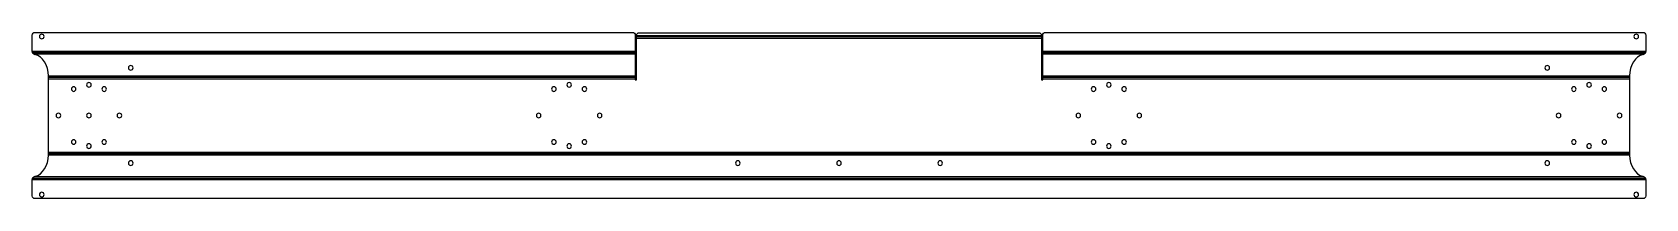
# Model space of a CAD drawing. Header units: millimetres. Extents: x -2 to 1194, y 0 to 123.
import ezdxf

# ---------------------------------------------------------------- set-up
doc = ezdxf.new("R2010")
doc.units = ezdxf.units.MM

msp = doc.modelspace()

# ---------------------------------------------------------------- linework, layer by layer
at = {"layer": 'BEND'}
for p, q in [((746, 119.7), (446, 119.7)), ((445, 107.9), (-1.7, 107.9)), ((1193.7, 107.9), (747, 107.9)), ((445, 89.7), (10, 89.7)), ((1182, 89.7), (747, 89.7)), ((10, 33.4), (1182, 33.4)), ((-1.7, 15.1), (1193.7, 15.1))]:
    msp.add_line(p, q, dxfattribs=at)
at = {"layer": 'BEND_EXTENT'}
for p, q in [((446, 120.8), (746, 120.8)), ((-2, 109), (445, 109)), ((746, 118.5), (446, 118.5)), ((747, 109), (1194, 109)), ((445, 106.8), (-0.6, 106.8)), ((1192.6, 106.8), (747, 106.8)), ((10, 90.8, 0), (445, 90.8)), ((445, 88.5), (10, 88.5)), ((747, 90.8), (1182, 90.8, 0)), ((1182, 88.5), (747, 88.5)), ((10, 34.5), (1182, 34.5)), ((1182, 32.3, 0), (10, 32.3, 0)), ((1194, 14), (-2, 14)), ((-0.6, 16.3), (1192.6, 16.3))]:
    msp.add_line(p, q, dxfattribs=at)
at = {"layer": 'INTERIOR_PROFILES', "extrusion": (0, 0, -1)}
for centre in [(-5, 120), (-1187, 120), (-71, 96.8), (-1121, 96.8), (-40, 84.2), (-396, 84.2), (-796, 84.2), (-1152, 84.2), (-28.7, 81.1), (-51.3, 81.1), (-384.7, 81.1), (-407.3, 81.1), (-784.7, 81.1), (-807.3, 81.1), (-1140.7, 81.1), (-1163.3, 81.1), (-17.4, 61.5), (-40, 61.5), (-62.6, 61.5), (-373.4, 61.5), (-418.6, 61.5), (-773.4, 61.5), (-818.6, 61.5), (-1129.4, 61.5), (-1174.6, 61.5), (-28.7, 41.9), (-40, 38.9), (-51.3, 41.9), (-384.7, 41.9), (-396, 38.9), (-407.3, 41.9), (-784.7, 41.9), (-796, 38.9), (-807.3, 41.9), (-1140.7, 41.9), (-1152, 38.9), (-1163.3, 41.9), (-71, 26.3), (-521, 26.3), (-596, 26.3), (-671, 26.3), (-1121, 26.3), (-5, 3), (-1187, 3)]:
    msp.add_circle(centre, 1.7, dxfattribs=at)
at = {"layer": 'OUTER_PROFILES'}
for p, q in [((-2, 109), (-2, 121)), ((0, 123), (443, 123)), ((445, 121), (445, 88)), ((446, 88), (446, 120.8)), ((448, 122.8), (744, 122.8)), ((746, 120.8), (746, 88)), ((747, 88), (747, 121)), ((749, 123), (1192, 123)), ((1194, 121), (1194, 109)), ((10, 32.3), (10, 90.8)), ((445, 88), (446, 88)), ((746, 88), (747, 88)), ((1182, 90.8), (1182, 32.3)), ((-2, 2), (-2, 14)), ((1194, 14), (1194, 2)), ((1192, 0), (0, 0))]:
    msp.add_line(p, q, dxfattribs=at)
at = {"layer": 'OUTER_PROFILES', "extrusion": (0, 0, -1)}
for centre, radius, start, end in [((0, 121), 2, 0, 90), ((-443, 121), 2, 90, 180), ((-448, 120.8), 2, 0, 90), ((-744, 120.8), 2, 90, 180), ((-749, 121), 2, 0, 90), ((-1192, 121), 2, 90, 180), ((-0.5, 109), 2.54, 282.6267, 360), ((-1191.5, 109), 2.54, 180, 257.3733), ((-0.5, 14), 2.54, 0, 77.3733), ((-1191.5, 14), 2.54, 102.6267, 180), ((0, 2), 2, 270, 360), ((-1192, 2), 2, 180, 270)]:
    msp.add_arc(centre, radius, start, end, dxfattribs=at)
at = {"layer": 'OUTER_PROFILES'}
for centre, major_axis, start_param, end_param in [((-2, 90.8), (0, 16), 4.712389, 6.116728), ((1194, 90.8), (0, 16), 0.166457, 1.570796), ((-2, 32.3), (0, -16), 0.166457, 1.570796), ((1194, 32.3), (0, -16), 4.712389, 6.116728)]:
    msp.add_ellipse(centre, major_axis=major_axis, ratio=0.75, start_param=start_param, end_param=end_param, dxfattribs=at)

doc.saveas('drawing.dxf')
